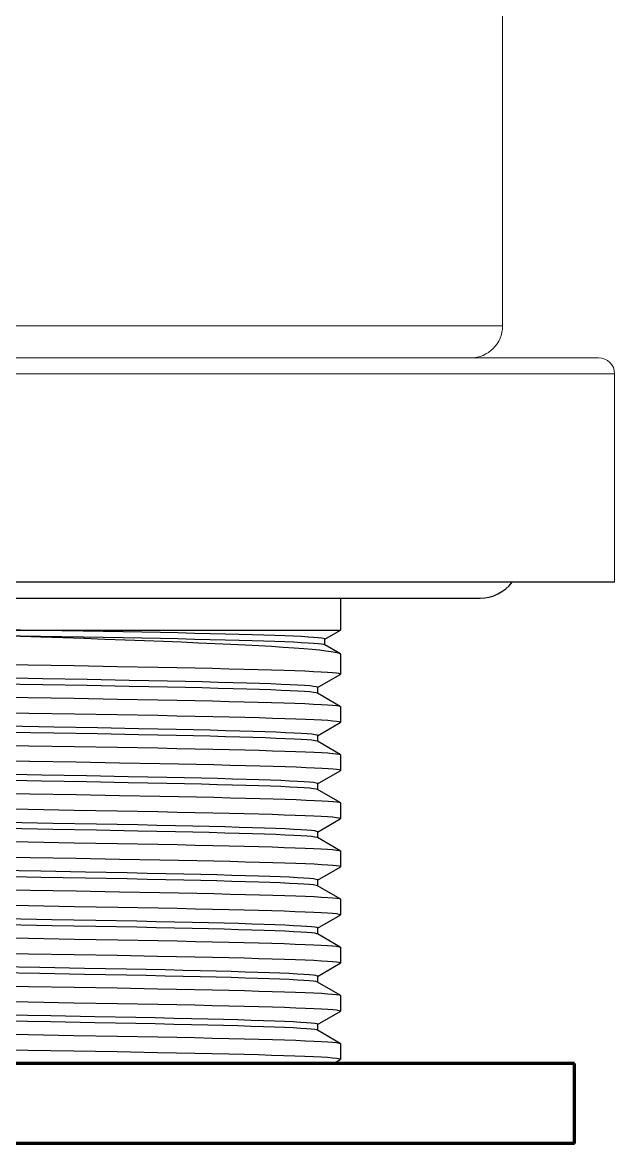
# Model space of a CAD drawing. Header units: millimetres. Extents: x 4210 to 4804, y 1409 to 2249.
# Drawn here: x 4734.44 to 4752.94, y 1671.17 to 1706.18 of the extents above; entities that cross this region are included whole.
import ezdxf

# ---------------------------------------------------------------- set-up
doc = ezdxf.new("R2010")
doc.units = ezdxf.units.MM
doc.layers.add('02___PRT_ALL_AXES', color=7, linetype='Continuous')

msp = doc.modelspace()

# ---------------------------------------------------------------- linework, layer by layer
at = {"linetype": 'Continuous', "lineweight": 18}
for p, q in [((4749.444, 1949.701), (4749.444, 1696.701)), ((4704.444, 1695.701), (4752.444, 1695.701)), ((4752.944, 1695.201), (4752.944, 1688.701))]:
    msp.add_line(p, q, dxfattribs=at)
at = {"linetype": 'Continuous', "lineweight": 13}
for p, q in [((4749.431, 1696.701), (4707.444, 1696.701)), ((4749.444, 1696.701), (4749.431, 1696.701)), ((4703.944, 1695.201), (4752.944, 1695.201))]:
    msp.add_line(p, q, dxfattribs=at)
at = {"color": 7, "linetype": 'Continuous'}
for p, q in [((4712.507, 1687.201), (4744.381, 1687.201)), ((4737.592, 1687.144), (4736.339, 1687.167)), ((4738.756, 1687.121), (4737.592, 1687.144)), ((4743.886, 1686.915), (4744.381, 1687.201)), ((4737.592, 1686.956), (4736.339, 1686.979)), ((4738.756, 1686.933), (4737.592, 1686.956)), ((4743.892, 1686.734), (4743.892, 1686.922)), ((4744.359, 1686.467), (4743.886, 1686.74)), ((4744.359, 1686.467), (4744.381, 1686.442)), ((4734.621, 1686.103), (4733.121, 1686.127)), ((4736.058, 1686.079), (4734.621, 1686.103)), ((4737.414, 1686.055), (4736.058, 1686.079)), ((4738.676, 1686.032), (4737.414, 1686.055)), ((4743.663, 1685.405), (4744.375, 1685.816)), ((4744.375, 1685.816), (4744.381, 1685.823)), ((4735.081, 1685.68), (4733.619, 1685.705)), ((4735.081, 1685.492), (4733.619, 1685.517)), ((4736.471, 1685.655), (4735.081, 1685.68)), ((4736.471, 1685.467), (4735.081, 1685.492)), ((4737.774, 1685.63), (4736.471, 1685.655)), ((4737.774, 1685.442), (4736.471, 1685.467)), ((4743.669, 1685.224), (4743.669, 1685.412)), ((4732.357, 1685.129), (4734.621, 1685.094)), ((4734.621, 1685.094), (4736.058, 1685.07)), ((4736.058, 1685.07), (4737.414, 1685.046)), ((4737.414, 1685.046), (4738.676, 1685.022)), ((4743.663, 1685.23), (4743.624, 1685.242)), ((4744.375, 1684.819), (4743.663, 1685.23)), ((4744.375, 1684.819), (4744.381, 1684.813)), ((4734.643, 1684.599), (4733.148, 1684.623)), ((4736.068, 1684.576), (4734.643, 1684.599)), ((4737.412, 1684.552), (4736.068, 1684.576)), ((4738.674, 1684.528), (4737.412, 1684.552)), ((4744.375, 1684.313), (4744.381, 1684.319)), ((4735.42, 1684.17), (4733.974, 1684.195)), ((4735.42, 1683.982), (4733.974, 1684.007)), ((4736.791, 1684.145), (4735.42, 1684.17)), ((4736.791, 1683.957), (4735.42, 1683.982)), ((4738.071, 1684.12), (4736.791, 1684.145)), ((4743.663, 1683.902), (4744.375, 1684.313)), ((4732.38, 1683.626), (4734.643, 1683.59)), ((4738.071, 1683.932), (4736.791, 1683.957)), ((4743.663, 1683.727), (4743.648, 1683.733)), ((4744.375, 1683.316), (4743.663, 1683.727)), ((4743.669, 1683.72), (4743.669, 1683.908)), ((4734.643, 1683.59), (4736.068, 1683.566)), ((4736.068, 1683.566), (4737.412, 1683.542)), ((4737.412, 1683.542), (4738.674, 1683.519)), ((4744.375, 1683.316), (4744.381, 1683.309)), ((4734.677, 1683.095), (4733.164, 1683.12)), ((4736.12, 1683.071), (4734.677, 1683.095)), ((4737.476, 1683.047), (4736.12, 1683.071)), ((4738.731, 1683.024), (4737.476, 1683.047)), ((4735.05, 1682.673), (4733.586, 1682.698)), ((4736.441, 1682.648), (4735.05, 1682.673)), ((4737.746, 1682.623), (4736.441, 1682.648)), ((4743.663, 1682.398), (4744.375, 1682.809)), ((4744.375, 1682.809), (4744.381, 1682.816)), ((4735.05, 1682.485), (4733.586, 1682.51)), ((4736.441, 1682.46), (4735.05, 1682.485)), ((4737.746, 1682.435), (4736.441, 1682.46)), ((4743.663, 1682.223), (4743.621, 1682.236)), ((4744.375, 1681.812), (4743.663, 1682.223)), ((4743.669, 1682.217), (4743.669, 1682.405)), ((4732.389, 1682.122), (4734.677, 1682.086)), ((4734.677, 1682.086), (4736.12, 1682.062)), ((4736.12, 1682.062), (4737.476, 1682.038)), ((4737.476, 1682.038), (4738.731, 1682.014)), ((4734.627, 1681.593), (4733.138, 1681.616)), ((4736.056, 1681.569), (4734.627, 1681.593)), ((4737.411, 1681.545), (4736.056, 1681.569)), ((4738.676, 1681.521), (4737.411, 1681.545)), ((4744.375, 1681.812), (4744.381, 1681.806)), ((4735.39, 1681.164), (4733.942, 1681.189)), ((4743.663, 1680.895), (4744.375, 1681.306)), ((4744.375, 1681.306), (4744.381, 1681.312)), ((4735.39, 1680.976), (4733.942, 1681.001)), ((4736.762, 1681.139), (4735.39, 1681.164)), ((4736.762, 1680.951), (4735.39, 1680.976)), ((4738.044, 1681.114), (4736.762, 1681.139)), ((4738.044, 1680.926), (4736.762, 1680.951)), ((4743.669, 1680.713), (4743.669, 1680.901)), ((4732.373, 1680.619), (4734.627, 1680.583)), ((4734.627, 1680.583), (4736.056, 1680.559)), ((4736.056, 1680.559), (4737.411, 1680.535)), ((4737.411, 1680.535), (4738.676, 1680.512)), ((4744.375, 1680.309), (4743.663, 1680.72)), ((4744.375, 1680.309), (4744.381, 1680.302)), ((4734.686, 1680.088), (4733.175, 1680.112)), ((4736.125, 1680.064), (4734.686, 1680.088)), ((4737.476, 1680.04), (4736.125, 1680.064)), ((4738.732, 1680.017), (4737.476, 1680.04)), ((4743.663, 1679.391), (4744.375, 1679.802)), ((4744.375, 1679.802), (4744.381, 1679.809)), ((4735.019, 1679.667), (4733.554, 1679.692)), ((4735.019, 1679.479), (4733.554, 1679.504)), ((4736.412, 1679.642), (4735.019, 1679.667)), ((4736.412, 1679.454), (4735.019, 1679.479)), ((4737.719, 1679.617), (4736.412, 1679.642)), ((4737.719, 1679.429), (4736.412, 1679.454)), ((4732.399, 1679.115), (4734.686, 1679.079)), ((4734.686, 1679.079), (4736.125, 1679.055)), ((4743.663, 1679.216), (4743.618, 1679.229)), ((4744.375, 1678.805), (4743.663, 1679.216)), ((4743.669, 1679.21), (4743.669, 1679.398)), ((4736.125, 1679.055), (4737.476, 1679.031)), ((4737.476, 1679.031), (4738.732, 1679.007)), ((4744.375, 1678.805), (4744.381, 1678.799)), ((4734.629, 1678.586), (4733.127, 1678.61)), ((4736.068, 1678.562), (4734.629, 1678.586)), ((4737.425, 1678.538), (4736.068, 1678.562)), ((4738.686, 1678.514), (4737.425, 1678.538)), ((4735.359, 1678.157), (4733.91, 1678.182)), ((4736.733, 1678.132), (4735.359, 1678.157)), ((4738.017, 1678.107), (4736.733, 1678.132)), ((4743.663, 1677.888), (4744.375, 1678.299)), ((4744.375, 1678.299), (4744.381, 1678.305)), ((4735.359, 1677.969), (4733.91, 1677.994)), ((4736.733, 1677.944), (4735.359, 1677.969)), ((4738.017, 1677.92), (4736.733, 1677.944)), ((4743.663, 1677.713), (4743.644, 1677.72)), ((4744.375, 1677.302), (4743.663, 1677.713)), ((4743.669, 1677.706), (4743.669, 1677.894)), ((4732.361, 1677.612), (4734.629, 1677.576)), ((4734.629, 1677.576), (4736.068, 1677.552)), ((4736.068, 1677.552), (4737.425, 1677.528)), ((4737.425, 1677.528), (4738.686, 1677.504)), ((4734.634, 1677.082), (4733.143, 1677.106)), ((4736.057, 1677.058), (4734.634, 1677.082)), ((4737.403, 1677.035), (4736.057, 1677.058)), ((4738.665, 1677.011), (4737.403, 1677.035)), ((4744.375, 1677.302), (4744.381, 1677.296)), ((4734.987, 1676.66), (4733.521, 1676.685)), ((4736.383, 1676.635), (4734.987, 1676.66)), ((4737.692, 1676.611), (4736.383, 1676.635)), ((4743.663, 1676.384), (4744.375, 1676.795)), ((4744.375, 1676.795), (4744.381, 1676.802)), ((4734.987, 1676.472), (4733.521, 1676.497)), ((4736.383, 1676.448), (4734.987, 1676.472)), ((4737.692, 1676.423), (4736.383, 1676.448)), ((4743.669, 1676.203), (4743.669, 1676.391)), ((4732.376, 1676.108), (4734.634, 1676.072)), ((4734.634, 1676.072), (4736.057, 1676.049)), ((4736.057, 1676.049), (4737.403, 1676.025)), ((4737.403, 1676.025), (4738.665, 1676.001)), ((4743.663, 1676.209), (4743.615, 1676.223)), ((4744.375, 1675.798), (4743.663, 1676.209)), ((4734.624, 1675.579), (4733.134, 1675.603)), ((4736.053, 1675.555), (4734.624, 1675.579)), ((4744.375, 1675.798), (4744.381, 1675.792)), ((4737.409, 1675.531), (4736.053, 1675.555)), ((4738.669, 1675.507), (4737.409, 1675.531)), ((4743.663, 1674.881), (4744.375, 1675.292)), ((4744.375, 1675.292), (4744.381, 1675.298)), ((4735.328, 1675.151), (4733.877, 1675.176)), ((4735.328, 1674.963), (4733.877, 1674.988)), ((4736.704, 1675.126), (4735.328, 1675.151)), ((4736.704, 1674.938), (4735.328, 1674.963)), ((4737.99, 1675.101), (4736.704, 1675.126)), ((4737.99, 1674.913), (4736.704, 1674.938)), ((4743.669, 1674.699), (4743.669, 1674.887)), ((4732.37, 1674.605), (4734.624, 1674.569)), ((4734.624, 1674.569), (4736.053, 1674.545)), ((4736.053, 1674.545), (4737.409, 1674.521)), ((4737.409, 1674.521), (4738.669, 1674.498)), ((4744.375, 1674.295), (4743.663, 1674.706)), ((4744.375, 1674.295), (4744.381, 1674.289)), ((4734.616, 1674.075), (4733.125, 1674.099)), ((4736.047, 1674.052), (4734.616, 1674.075)), ((4737.402, 1674.028), (4736.047, 1674.052)), ((4738.666, 1674.004), (4737.402, 1674.028)), ((4744.163, 1673.666), (4744.375, 1673.789)), ((4744.375, 1673.789), (4744.381, 1673.795))]:
    msp.add_line(p, q, dxfattribs=at)
at = {"linetype": 'Continuous', "lineweight": 70, "extrusion": (0, 1, 0)}
for p, q in [((4751.694, 1673.666), (4705.194, 1673.666)), ((4751.694, 1671.166), (4751.694, 1673.666)), ((4751.694, 1671.166), (4705.194, 1671.166))]:
    msp.add_line(p, q, dxfattribs=at)
msp.add_line((4712.725, 1673.666), (4744.163, 1673.666))
at = {"color": 7, "linetype": 'Continuous'}
for points in [[(4736.339, 1687.167), (4735.007, 1687.189), (4712.507, 1687.561)], [(4736.339, 1686.979), (4735.007, 1687.001), (4712.507, 1687.373)], [(4722.657, 1687.393), (4735.017, 1686.99), (4735.702, 1686.967), (4736.371, 1686.944), (4737.021, 1686.921), (4737.651, 1686.899), (4738.26, 1686.876), (4738.847, 1686.853), (4739.41, 1686.83), (4739.949, 1686.807), (4740.461, 1686.785), (4740.945, 1686.762), (4741.402, 1686.739), (4741.83, 1686.716), (4742.228, 1686.693), (4742.594, 1686.67), (4742.929, 1686.648), (4743.23, 1686.625), (4743.496, 1686.602), (4743.729, 1686.579), (4743.926, 1686.556), (4744.088, 1686.534), (4744.215, 1686.511), (4744.306, 1686.488), (4744.359, 1686.467)], [(4743.892, 1686.922), (4743.888, 1686.927), (4743.854, 1686.938), (4743.785, 1686.95), (4743.681, 1686.961), (4743.541, 1686.973), (4743.367, 1686.984), (4743.159, 1686.995), (4742.916, 1687.007), (4742.64, 1687.018), (4742.331, 1687.03), (4741.989, 1687.041), (4741.616, 1687.052), (4741.211, 1687.064), (4740.777, 1687.075), (4740.313, 1687.087), (4739.821, 1687.098), (4739.301, 1687.11), (4738.756, 1687.121)], [(4743.886, 1686.74), (4743.854, 1686.75), (4743.785, 1686.762), (4743.681, 1686.773), (4743.541, 1686.785), (4743.367, 1686.796), (4743.159, 1686.807), (4742.916, 1686.819), (4742.64, 1686.83), (4742.331, 1686.842), (4741.989, 1686.853), (4741.616, 1686.865), (4741.211, 1686.876), (4740.777, 1686.887), (4740.313, 1686.899), (4739.821, 1686.91), (4739.301, 1686.922), (4738.756, 1686.933)], [(4744.381, 1685.823), (4744.374, 1685.829), (4744.333, 1685.841), (4744.251, 1685.853), (4744.13, 1685.865), (4743.97, 1685.877), (4743.773, 1685.889), (4743.538, 1685.901), (4743.265, 1685.913), (4742.955, 1685.925), (4742.609, 1685.937), (4742.228, 1685.948), (4741.813, 1685.96), (4741.366, 1685.972), (4740.887, 1685.984), (4740.377, 1685.996), (4739.837, 1686.008), (4739.269, 1686.02), (4738.676, 1686.032)], [(4743.669, 1685.412), (4743.664, 1685.418), (4743.624, 1685.43), (4743.542, 1685.443), (4743.419, 1685.455), (4743.256, 1685.468), (4743.052, 1685.48), (4742.809, 1685.493), (4742.526, 1685.505), (4742.206, 1685.518), (4741.848, 1685.53), (4741.453, 1685.542), (4741.023, 1685.555), (4740.559, 1685.567), (4740.062, 1685.58), (4739.534, 1685.592), (4738.975, 1685.605), (4738.388, 1685.617), (4737.774, 1685.63)], [(4743.624, 1685.242), (4743.542, 1685.255), (4743.419, 1685.267), (4743.256, 1685.28), (4743.052, 1685.292), (4742.809, 1685.305), (4742.526, 1685.317), (4742.206, 1685.33), (4741.848, 1685.342), (4741.453, 1685.355), (4741.023, 1685.367), (4740.559, 1685.379), (4740.062, 1685.392), (4739.534, 1685.404), (4738.975, 1685.417), (4738.388, 1685.429), (4737.774, 1685.442)], [(4738.676, 1685.022), (4739.269, 1685.01), (4739.837, 1684.998), (4740.377, 1684.986), (4740.887, 1684.974), (4741.366, 1684.963), (4741.813, 1684.951), (4742.228, 1684.939), (4742.609, 1684.927), (4742.955, 1684.915), (4743.265, 1684.903), (4743.538, 1684.891), (4743.773, 1684.879), (4743.97, 1684.867), (4744.13, 1684.855), (4744.251, 1684.843), (4744.333, 1684.832), (4744.375, 1684.819)], [(4744.381, 1684.319), (4744.376, 1684.325), (4744.336, 1684.337), (4744.258, 1684.349), (4744.14, 1684.361), (4743.984, 1684.373), (4743.79, 1684.384), (4743.559, 1684.396), (4743.29, 1684.408), (4742.984, 1684.42), (4742.64, 1684.432), (4742.26, 1684.444), (4741.844, 1684.456), (4741.391, 1684.468), (4740.906, 1684.48), (4740.39, 1684.492), (4739.844, 1684.504), (4739.27, 1684.516), (4738.674, 1684.528)], [(4743.669, 1683.908), (4743.648, 1683.921), (4743.586, 1683.933), (4743.483, 1683.946), (4743.339, 1683.958), (4743.155, 1683.971), (4742.93, 1683.983), (4742.666, 1683.996), (4742.364, 1684.008), (4742.024, 1684.021), (4741.646, 1684.033), (4741.233, 1684.045), (4740.785, 1684.058), (4740.304, 1684.07), (4739.791, 1684.083), (4739.246, 1684.095), (4738.672, 1684.108), (4738.071, 1684.12)], [(4743.648, 1683.733), (4743.586, 1683.745), (4743.483, 1683.758), (4743.339, 1683.77), (4743.155, 1683.783), (4742.93, 1683.795), (4742.666, 1683.808), (4742.364, 1683.82), (4742.024, 1683.833), (4741.646, 1683.845), (4741.233, 1683.858), (4740.785, 1683.87), (4740.304, 1683.883), (4739.791, 1683.895), (4739.246, 1683.907), (4738.672, 1683.92), (4738.071, 1683.932)], [(4738.674, 1683.519), (4739.27, 1683.507), (4739.844, 1683.495), (4740.39, 1683.483), (4740.906, 1683.47), (4741.391, 1683.458), (4741.844, 1683.446), (4742.26, 1683.434), (4742.64, 1683.422), (4742.984, 1683.41), (4743.29, 1683.398), (4743.559, 1683.387), (4743.79, 1683.375), (4743.984, 1683.363), (4744.14, 1683.351), (4744.258, 1683.339), (4744.336, 1683.327), (4744.375, 1683.316)], [(4744.381, 1682.816), (4744.377, 1682.821), (4744.34, 1682.833), (4744.264, 1682.845), (4744.148, 1682.857), (4743.995, 1682.868), (4743.803, 1682.88), (4743.573, 1682.892), (4743.306, 1682.904), (4743, 1682.916), (4742.657, 1682.928), (4742.278, 1682.94), (4741.863, 1682.952), (4741.414, 1682.964), (4740.934, 1682.976), (4740.424, 1682.988), (4739.886, 1683), (4739.321, 1683.012), (4738.731, 1683.024)], [(4743.669, 1682.405), (4743.663, 1682.411), (4743.621, 1682.424), (4743.538, 1682.436), (4743.413, 1682.449), (4743.248, 1682.461), (4743.042, 1682.474), (4742.797, 1682.486), (4742.513, 1682.499), (4742.191, 1682.511), (4741.831, 1682.524), (4741.435, 1682.536), (4741.004, 1682.549), (4740.538, 1682.561), (4740.04, 1682.573), (4739.51, 1682.586), (4738.95, 1682.598), (4738.362, 1682.611), (4737.746, 1682.623)], [(4743.621, 1682.236), (4743.538, 1682.248), (4743.413, 1682.261), (4743.248, 1682.273), (4743.042, 1682.286), (4742.797, 1682.298), (4742.513, 1682.311), (4742.191, 1682.323), (4741.831, 1682.336), (4741.435, 1682.348), (4741.004, 1682.361), (4740.538, 1682.373), (4740.04, 1682.386), (4739.51, 1682.398), (4738.95, 1682.41), (4738.362, 1682.423), (4737.746, 1682.435)], [(4738.731, 1682.014), (4739.321, 1682.002), (4739.886, 1681.99), (4740.424, 1681.978), (4740.934, 1681.966), (4741.414, 1681.954), (4741.863, 1681.942), (4742.278, 1681.93), (4742.657, 1681.918), (4743, 1681.906), (4743.306, 1681.894), (4743.573, 1681.882), (4743.803, 1681.871), (4743.995, 1681.859), (4744.148, 1681.847), (4744.264, 1681.835), (4744.34, 1681.823), (4744.375, 1681.812)], [(4742.245, 1681.437), (4741.831, 1681.449), (4741.383, 1681.461), (4740.902, 1681.473), (4740.389, 1681.485), (4739.845, 1681.497), (4739.273, 1681.509), (4738.676, 1681.521)], [(4744.381, 1681.312), (4744.375, 1681.318), (4744.335, 1681.33), (4744.254, 1681.342), (4744.134, 1681.354), (4743.975, 1681.366), (4743.778, 1681.378), (4743.544, 1681.39), (4743.273, 1681.402), (4742.966, 1681.414), (4742.623, 1681.426), (4742.245, 1681.437)], [(4741.629, 1681.027), (4741.215, 1681.039), (4740.765, 1681.052), (4740.282, 1681.064), (4739.767, 1681.076), (4739.222, 1681.089), (4738.647, 1681.101), (4738.044, 1681.114)], [(4741.629, 1680.839), (4741.215, 1680.851), (4740.765, 1680.864), (4740.282, 1680.876), (4739.767, 1680.889), (4739.222, 1680.901), (4738.647, 1680.914), (4738.044, 1680.926)], [(4743.669, 1680.901), (4743.646, 1680.914), (4743.583, 1680.927), (4743.478, 1680.939), (4743.332, 1680.952), (4743.146, 1680.964), (4742.919, 1680.977), (4742.654, 1680.989), (4742.35, 1681.002), (4742.008, 1681.014), (4741.629, 1681.027)], [(4743.663, 1680.72), (4743.646, 1680.726), (4743.583, 1680.739), (4743.478, 1680.751), (4743.332, 1680.764), (4743.146, 1680.776), (4742.919, 1680.789), (4742.654, 1680.801), (4742.35, 1680.814), (4742.008, 1680.826), (4741.629, 1680.839)], [(4738.676, 1680.512), (4739.273, 1680.5), (4739.845, 1680.488), (4740.389, 1680.476), (4740.902, 1680.464), (4741.383, 1680.452), (4741.831, 1680.44), (4742.245, 1680.428)], [(4742.245, 1680.428), (4742.623, 1680.416), (4742.966, 1680.404), (4743.273, 1680.392), (4743.544, 1680.38), (4743.778, 1680.368), (4743.975, 1680.357), (4744.134, 1680.345), (4744.254, 1680.333), (4744.335, 1680.321), (4744.375, 1680.309)], [(4744.381, 1679.809), (4744.376, 1679.814), (4744.337, 1679.826), (4744.258, 1679.838), (4744.14, 1679.85), (4743.983, 1679.862), (4743.789, 1679.874), (4743.557, 1679.886), (4743.289, 1679.898), (4742.982, 1679.91), (4742.64, 1679.922), (4742.262, 1679.933), (4741.851, 1679.945), (4741.408, 1679.957), (4740.933, 1679.969), (4740.425, 1679.981), (4739.888, 1679.993), (4739.323, 1680.005), (4738.732, 1680.017)], [(4743.669, 1679.398), (4743.662, 1679.405), (4743.618, 1679.417), (4743.533, 1679.43), (4743.407, 1679.442), (4743.24, 1679.455), (4743.033, 1679.467), (4742.786, 1679.48), (4742.5, 1679.492), (4742.176, 1679.505), (4741.815, 1679.517), (4741.417, 1679.53), (4740.984, 1679.542), (4740.517, 1679.555), (4740.018, 1679.567), (4739.486, 1679.58), (4738.925, 1679.592), (4738.336, 1679.604), (4737.719, 1679.617)], [(4743.618, 1679.229), (4743.533, 1679.242), (4743.407, 1679.254), (4743.24, 1679.267), (4743.033, 1679.279), (4742.786, 1679.292), (4742.5, 1679.304), (4742.176, 1679.317), (4741.815, 1679.329), (4741.417, 1679.342), (4740.984, 1679.354), (4740.517, 1679.367), (4740.018, 1679.379), (4739.486, 1679.392), (4738.925, 1679.404), (4738.336, 1679.417), (4737.719, 1679.429)], [(4738.732, 1679.007), (4739.323, 1678.995), (4739.888, 1678.983), (4740.425, 1678.971), (4740.933, 1678.959), (4741.408, 1678.948), (4741.851, 1678.936), (4742.262, 1678.924), (4742.64, 1678.912), (4742.982, 1678.9), (4743.289, 1678.888), (4743.557, 1678.876), (4743.789, 1678.864), (4743.983, 1678.853), (4744.14, 1678.841), (4744.258, 1678.829), (4744.337, 1678.817), (4744.375, 1678.805)], [(4744.381, 1678.305), (4744.375, 1678.312), (4744.334, 1678.323), (4744.254, 1678.335), (4744.134, 1678.347), (4743.975, 1678.359), (4743.778, 1678.371), (4743.544, 1678.383), (4743.272, 1678.395), (4742.963, 1678.407), (4742.617, 1678.419), (4742.236, 1678.431), (4741.821, 1678.443), (4741.373, 1678.455), (4740.894, 1678.467), (4740.384, 1678.478), (4739.846, 1678.49), (4739.279, 1678.502), (4738.686, 1678.514)], [(4743.669, 1677.894), (4743.644, 1677.908), (4743.579, 1677.92), (4743.472, 1677.933), (4743.325, 1677.945), (4743.137, 1677.958), (4742.909, 1677.97), (4742.642, 1677.983), (4742.336, 1677.995), (4741.992, 1678.008), (4741.612, 1678.02), (4741.196, 1678.033), (4740.745, 1678.045), (4740.261, 1678.058), (4739.744, 1678.07), (4739.197, 1678.083), (4738.621, 1678.095), (4738.017, 1678.107)], [(4743.644, 1677.72), (4743.579, 1677.732), (4743.472, 1677.745), (4743.325, 1677.757), (4743.137, 1677.77), (4742.909, 1677.782), (4742.642, 1677.795), (4742.336, 1677.807), (4741.992, 1677.82), (4741.612, 1677.832), (4741.196, 1677.845), (4740.745, 1677.857), (4740.261, 1677.87), (4739.744, 1677.882), (4739.197, 1677.895), (4738.621, 1677.907), (4738.017, 1677.92)], [(4738.686, 1677.504), (4739.279, 1677.492), (4739.846, 1677.481), (4740.384, 1677.469), (4740.894, 1677.457), (4741.373, 1677.445), (4741.821, 1677.433), (4742.236, 1677.421), (4742.617, 1677.409), (4742.963, 1677.397), (4743.272, 1677.385), (4743.544, 1677.373), (4743.778, 1677.362), (4743.975, 1677.35), (4744.134, 1677.338), (4744.254, 1677.326), (4744.334, 1677.314), (4744.375, 1677.302)], [(4744.381, 1676.802), (4744.375, 1676.808), (4744.334, 1676.82), (4744.254, 1676.832), (4744.135, 1676.844), (4743.978, 1676.856), (4743.782, 1676.867), (4743.55, 1676.879), (4743.28, 1676.891), (4742.973, 1676.903), (4742.63, 1676.915), (4742.25, 1676.927), (4741.833, 1676.939), (4741.381, 1676.951), (4740.897, 1676.963), (4740.381, 1676.975), (4739.834, 1676.987), (4739.262, 1676.999), (4738.665, 1677.011)], [(4743.669, 1676.391), (4743.661, 1676.398), (4743.615, 1676.411), (4743.528, 1676.423), (4743.4, 1676.436), (4743.232, 1676.448), (4743.023, 1676.461), (4742.774, 1676.473), (4742.487, 1676.486), (4742.161, 1676.498), (4741.798, 1676.511), (4741.399, 1676.523), (4740.965, 1676.536), (4740.496, 1676.548), (4739.995, 1676.561), (4739.463, 1676.573), (4738.9, 1676.586), (4738.309, 1676.598), (4737.692, 1676.611)], [(4743.615, 1676.223), (4743.528, 1676.235), (4743.4, 1676.248), (4743.232, 1676.26), (4743.023, 1676.273), (4742.774, 1676.285), (4742.487, 1676.298), (4742.161, 1676.31), (4741.798, 1676.323), (4741.399, 1676.335), (4740.965, 1676.348), (4740.496, 1676.36), (4739.995, 1676.373), (4739.463, 1676.385), (4738.9, 1676.398), (4738.309, 1676.41), (4737.692, 1676.423)], [(4738.665, 1676.001), (4739.262, 1675.989), (4739.834, 1675.977), (4740.381, 1675.965), (4740.897, 1675.953), (4741.381, 1675.941), (4741.833, 1675.929), (4742.25, 1675.917), (4742.63, 1675.905), (4742.973, 1675.893), (4743.28, 1675.881), (4743.55, 1675.87), (4743.782, 1675.858), (4743.978, 1675.846), (4744.135, 1675.834), (4744.254, 1675.822), (4744.334, 1675.81), (4744.375, 1675.798)], [(4744.381, 1675.298), (4744.376, 1675.304), (4744.337, 1675.316), (4744.258, 1675.328), (4744.141, 1675.34), (4743.985, 1675.352), (4743.791, 1675.364), (4743.559, 1675.375), (4743.289, 1675.387), (4742.98, 1675.399), (4742.634, 1675.411), (4742.251, 1675.423), (4741.832, 1675.435), (4741.379, 1675.447), (4740.893, 1675.46), (4740.378, 1675.472), (4739.834, 1675.484), (4739.263, 1675.496), (4738.669, 1675.507)], [(4743.669, 1674.887), (4743.669, 1674.889), (4743.643, 1674.901), (4743.575, 1674.914), (4743.467, 1674.926), (4743.317, 1674.939), (4743.128, 1674.951), (4742.898, 1674.964), (4742.629, 1674.976), (4742.322, 1674.989), (4741.976, 1675.001), (4741.594, 1675.014), (4741.177, 1675.026), (4740.725, 1675.039), (4740.239, 1675.051), (4739.721, 1675.064), (4739.173, 1675.076), (4738.595, 1675.089), (4737.99, 1675.101)], [(4743.663, 1674.706), (4743.643, 1674.714), (4743.575, 1674.726), (4743.467, 1674.738), (4743.317, 1674.751), (4743.128, 1674.763), (4742.898, 1674.776), (4742.629, 1674.788), (4742.322, 1674.801), (4741.976, 1674.813), (4741.594, 1674.826), (4741.177, 1674.838), (4740.725, 1674.851), (4740.239, 1674.863), (4739.721, 1674.876), (4739.173, 1674.888), (4738.595, 1674.901), (4737.99, 1674.913)], [(4738.669, 1674.498), (4739.263, 1674.486), (4739.834, 1674.474), (4740.378, 1674.462), (4740.893, 1674.45), (4741.379, 1674.438), (4741.832, 1674.426), (4742.251, 1674.414), (4742.634, 1674.402), (4742.98, 1674.39), (4743.289, 1674.378), (4743.559, 1674.366), (4743.791, 1674.354), (4743.985, 1674.342), (4744.141, 1674.33), (4744.258, 1674.318), (4744.337, 1674.306), (4744.375, 1674.295)], [(4744.381, 1673.795), (4744.375, 1673.801), (4744.333, 1673.813), (4744.252, 1673.825), (4744.13, 1673.837), (4743.97, 1673.849), (4743.772, 1673.861), (4743.536, 1673.873), (4743.264, 1673.885), (4742.954, 1673.897), (4742.609, 1673.909), (4742.229, 1673.921), (4741.815, 1673.932), (4741.368, 1673.944), (4740.888, 1673.956), (4740.375, 1673.968), (4739.832, 1673.98), (4739.261, 1673.992), (4738.666, 1674.004)]]:
    msp.add_lwpolyline(points, dxfattribs=at)
at = {"linetype": 'Continuous', "lineweight": 18, "extrusion": (0, 0, -1)}
msp.add_arc((-4748.444, 1696.701), 1, 180, 270, dxfattribs=at)
at = {"linetype": 'Continuous', "lineweight": 18}
msp.add_arc((4752.444, 1695.201), 0.5, 0, 90, dxfattribs=at)
at = {"layer": '02___PRT_ALL_AXES', "color": 7, "linetype": 'Continuous'}
for p, q in [((4752.944, 1688.701), (4703.944, 1688.701)), ((4708.147, 1688.199), (4748.741, 1688.199)), ((4744.381, 1688.199), (4744.381, 1687.201)), ((4744.381, 1686.442), (4744.381, 1685.823)), ((4744.381, 1684.813), (4744.381, 1684.319)), ((4744.381, 1683.309), (4744.381, 1682.816)), ((4744.381, 1681.806), (4744.381, 1681.312)), ((4744.381, 1680.302), (4744.381, 1679.809)), ((4744.381, 1678.799), (4744.381, 1678.305)), ((4744.381, 1677.296), (4744.381, 1676.802)), ((4744.381, 1675.792), (4744.381, 1675.298)), ((4744.381, 1674.289), (4744.381, 1673.795))]:
    msp.add_line(p, q, dxfattribs=at)
msp.add_arc((4748.741, 1689.452), 1.253, 270, 323.0581, dxfattribs=at)

doc.saveas('drawing.dxf')
